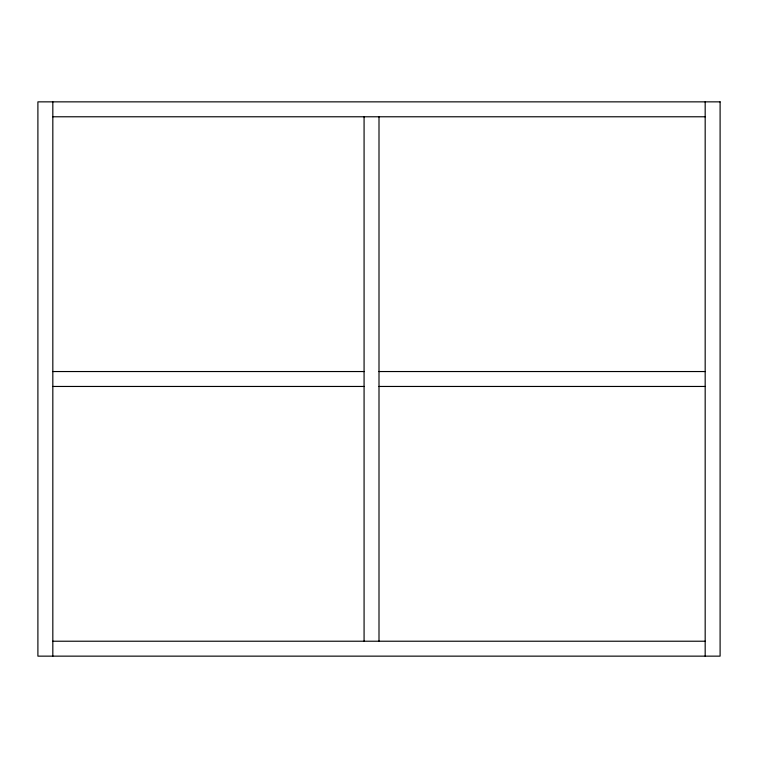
<?xml version="1.0" encoding="UTF-8"?>
<svg xmlns="http://www.w3.org/2000/svg" width="758" height="758" viewBox="0 0 758 758"><rect width="100%" height="100%" fill="white"/><g stroke="black" fill="none" stroke-linecap="round" stroke-linejoin="round"><path stroke-width="1.14" d="M52.823 116.779L705.177 116.779M52.823 371.543L364.077 371.543M379 371.543L705.177 371.543M52.823 386.457L364.077 386.457M379 386.457L705.177 386.457M52.823 641.221L705.177 641.221M705.177 101.856L705.177 656.144M379 116.779L379 641.221M364.077 116.779L364.077 641.221M52.823 101.856L52.823 656.144M720.1 101.856L37.9 101.856L37.9 656.144L720.1 656.144L720.1 101.856"/></g></svg>
